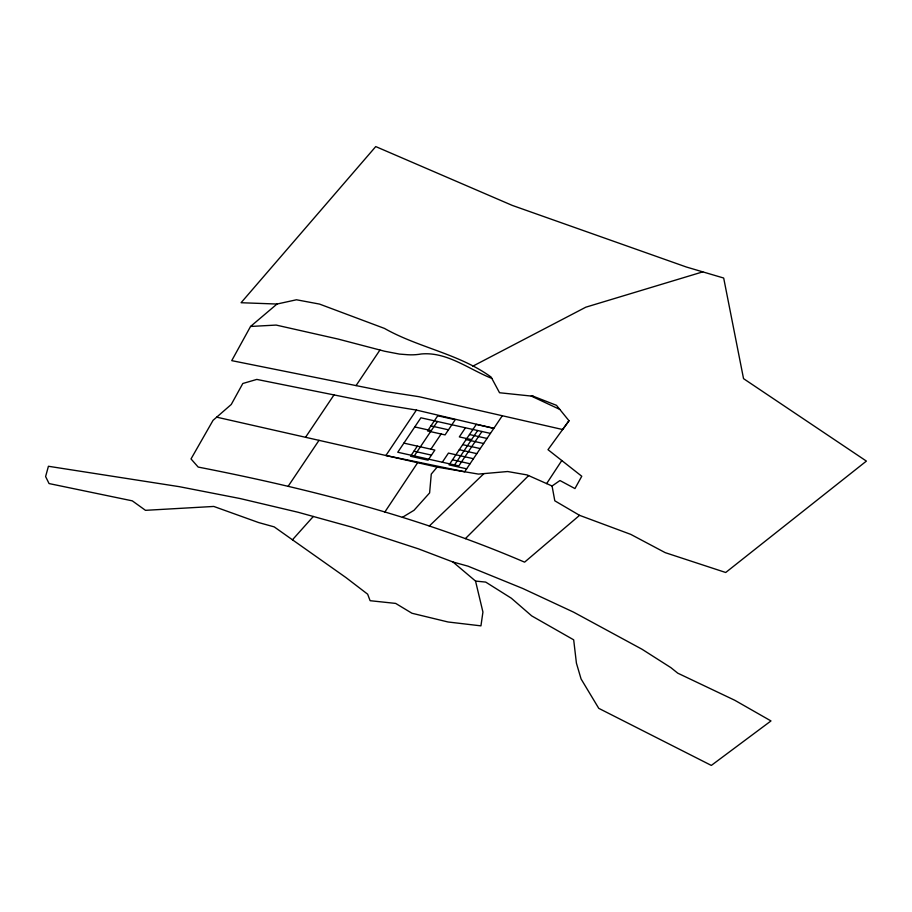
<?xml version="1.0" encoding="UTF-8"?>
<svg xmlns="http://www.w3.org/2000/svg" width="912" height="912" viewBox="0 0 912 912"><rect width="100%" height="100%" fill="white"/><g stroke="black" fill="none" stroke-linecap="round" stroke-linejoin="round"><path stroke-width="1.37" d="M250.549 326.462L277.009 304.038L296.468 299.774L319.519 304.084L384.476 328.423C418.699 347.791 458.975 353.731 491.123 377.078L499.537 392.741L533.36 396.287L556.468 405.327L568.997 420.751L562.624 429.529L419.018 396.697L385.4 391.487L231.739 360.639L250.549 326.462L276.142 325.071L337.953 339.025L384.647 351.245L399.513 354.095L407.858 354.734A33.083 19.106 0 0 0 421.23 353.981C447.097 351.576 468.95 369.371 491.819 378.377M546.641 483.599L561.792 460.526M384.727 512.213L417.662 462.692M305.543 437.293L333.997 394.919M288.181 486.233L319.006 440.336M356.056 385.594L379.928 350.048M466.636 468.825L449.103 464.892L476.303 424.411L493.825 428.332L416.408 410.069L385.89 455.498L464.664 471.766L501.999 416.191M417.343 446.139L410.537 456.262L428.07 460.184L434.864 450.061L403.891 443.118M414.265 455.943L430.589 431.638M437.407 421.492L431.273 430.624L414.766 426.93M430.909 449.183L441.112 433.998M442.309 462.224L448.442 453.093L473.431 458.702M465.451 427.774L459.317 436.905L471.55 439.641M454.541 464.96L477.683 430.51M481.958 431.467L458.816 465.918L397.757 452.249L420.899 417.799L490.428 433.394M568.997 420.751L547.998 449.684L581.765 476.246L574.948 488.57L559.957 480.533L552.068 486.005L527.125 474.935L507.631 471.527L478.447 474.092L437.144 467.115L216.703 417.16L213.066 420.318L191.018 458.93L198.178 467.069C309.476 488.764 420.204 517.275 524.594 562.157L579.565 515.337L630.751 534.375L665.213 552.649L725.713 572.497L866.4 461.096L743.542 378.651L723.683 278.035L686.383 267.022L512.27 205.405L375.744 146.581L241.076 302.727L277.009 304.038M437.144 467.115L431.273 474.08L429.609 492.913L414.025 510.287L402.42 517.332M452.956 561.997L475.54 581.069L485.708 582.095L511.324 598.204L531.73 615.908L573.682 639.825L576.418 663.138L581.069 678.95L598.751 708.339L711.326 765.419L770.982 720.936L734.741 700.256L677.764 673.17L670.867 667.63L642.094 649.287L573.557 612.134L522.758 588.479L467.947 566.147L452.956 561.997L418.369 548.83L351.553 527.068L298.133 512.27L240.061 498.533L179.333 486.677L48.427 466.271L45.6 476.554L49.054 483.565L132.297 500.848L145.487 510.332L213.784 506.445L258.643 522.565L274.193 526.874L292.456 539.801L313.306 516.477M465.348 538.65L528.618 475.597M429.301 526.019L483.941 473.613M216.703 417.16L231.26 404.472L242.809 383.496L256.808 379.415L378.765 403.902L416.408 410.069M472.69 366.236L585.823 307.184L702.787 271.867M533.36 396.287L531.24 396.059L559.774 409.397M430.931 425.893L448.465 429.826M469.498 434.534L487.031 438.455M466.1 439.595L483.634 443.517M462.703 444.657L480.236 448.579M459.306 449.719L476.828 453.64M413.945 451.201L431.467 455.122M452.5 459.83L470.033 463.763M579.565 515.337L554.804 500.813L552.068 486.005M292.456 539.801L345.967 577.581L367.65 594.191L370.112 600.7L395.671 603.413L411.962 613.252L448.031 621.984L480.943 625.86L482.927 612.043L475.54 581.069M437.737 415.781L427.534 430.954L445.067 434.887L455.259 419.702L437.737 415.781"/></g></svg>
